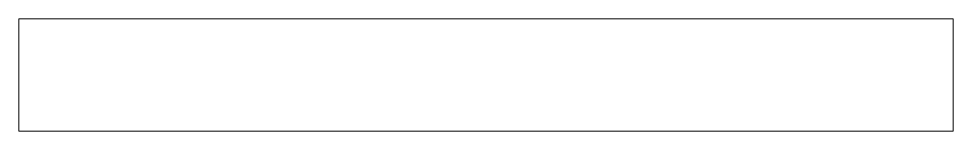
# Paper-space layout '_Front' of a CAD drawing. Header units: millimetres. Extents: x -12.5 to 12.5, y 0 to 3.
import ezdxf

# ---------------------------------------------------------------- set-up
doc = ezdxf.new("R2010")
doc.units = ezdxf.units.MM

psp = doc.layouts.new('_Front')

# ---------------------------------------------------------------- linework, layer by layer
at = {"color": 7, "linetype": 'Continuous', "lineweight": 15}
for p, q in [((-12.5, 3), (-12.5, 0)), ((-12.5, 3), (12.5, 3)), ((12.5, 0), (12.5, 3)), ((-12.5, 0), (12.5, 0))]:
    psp.add_line(p, q, dxfattribs=at)

doc.saveas('drawing.dxf')
